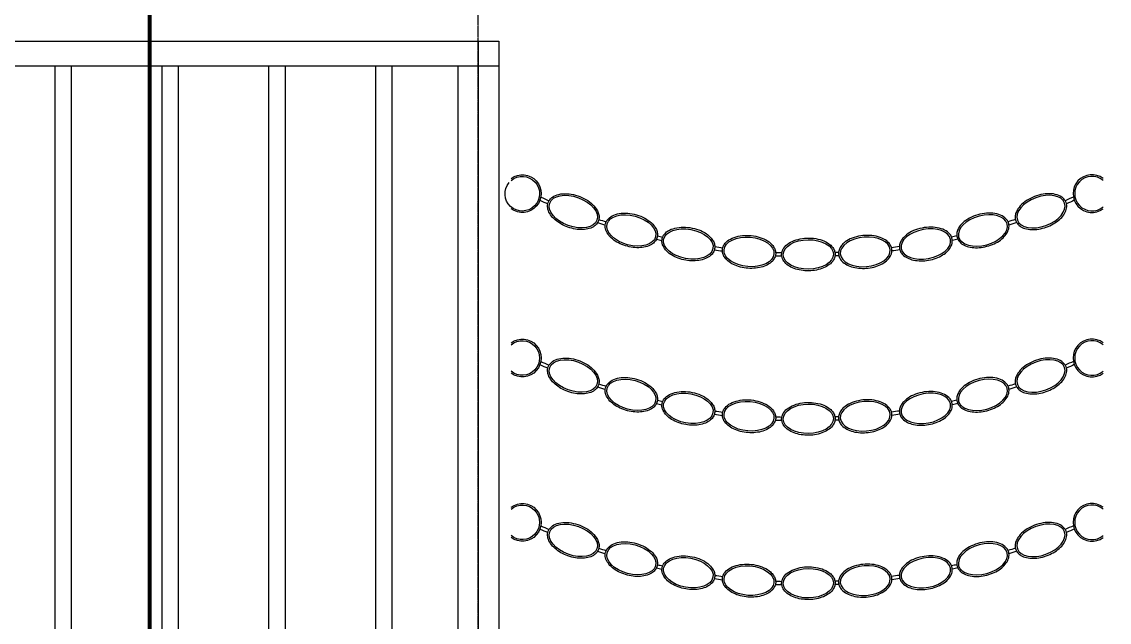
# Model space of a CAD drawing. Extents: x 1332 to 175445, y 256143 to 386027.
# Drawn here: x 67048 to 68371, y 382792 to 383523 of the extents above; entities that cross this region are included whole.
import ezdxf

# ---------------------------------------------------------------- set-up
doc = ezdxf.new("R2010")
doc.units = 0
doc.header["$LTSCALE"] = 10
doc.header["$MEASUREMENT"] = 0
doc.linetypes.add('DASH', pattern=[0.35, 0.25, -0.1])
doc.linetypes.add('DOTE', pattern=[2.42, 2, -0.2, 0.02, -0.2])
for name, color, linetype in [('00-Palm-道路中线', 1, 'DOTE'), ('00-园建', 4, 'Continuous'), ('00-填充', 8, 'Continuous'), ('00-立面细', 2, 'Continuous')]:
    doc.layers.add(name, color=color, linetype=linetype)

# ---------------------------------------------------------------- blocks, each defined once
blk = doc.blocks.new('SL')
at = {"layer": '00-填充', "color": 8}
for points in [[(-10, 1030.4, -22.858201), (-12.6, 1027.8, -2.293278)], [(710, 1030.4, 2.161467), (710, 998.4, 2.293278)], [(-10, 830.4, -2.161467), (-10, 798.4, -2.293278)], [(710, 830.4, 2.161467), (710, 798.4, 2.293278)], [(-10, 630.4, -2.161467), (-10, 598.4, -2.293278)], [(710, 630.4, 2.161467), (710, 598.4, 2.293278)]]:
    blk.add_lwpolyline(points, format="xyb", dxfattribs=at)
at = {"layer": '00-填充'}
for points in [[(-10, 1032.9, -1.972167), (-10, 995.9)], [(710, 1032.9, 1.972167), (710, 995.9)], [(25, 1006.3, 0.003239), (34.6, 1002.1, 0.003239)], [(26.1, 1010.2, 0.0034), (36.1, 1005.8, 0.0034)], [(673.9, 1010.2, -0.0034), (663.9, 1005.8, -0.0034)], [(675, 1006.3, -0.003239), (665.4, 1002.1, -0.003239)], [(95.2, 979.3, 0.003028), (104.5, 976.2, 0.003028)], [(96.6, 983, 0.002918), (105.5, 980.1, 0.002918)], [(603.4, 983, -0.002918), (594.5, 980.1, -0.002918)], [(604.8, 979.3, -0.003028), (595.5, 976.2, -0.003028)], [(166.8, 959.1, 0.002091), (173.4, 957.5, 0.002091)], [(167.9, 962.9, 0.002029), (174.3, 961.4, 0.002029)], [(532.1, 962.9, -0.002029), (525.7, 961.4, -0.002029)], [(533.2, 959.1, -0.002091), (526.6, 957.5, -0.002091)], [(237.2, 945.9, 0.003038), (246.9, 944.6, 0.003038)], [(237.7, 949.9, 0.003038), (247.4, 948.6, 0.003038)], [(311.7, 942.9, 0.002341), (319.2, 942.6, 0.002341)], [(388.3, 942.9, -0.001385), (383.8, 942.7, -0.001385)], [(462.3, 949.9, -0.003038), (452.6, 948.6, -0.003038)], [(462.8, 945.9, -0.003038), (453.1, 944.6, -0.003038)], [(311.4, 938.9, 0.002382), (319.1, 938.6, 0.002382)], [(388.6, 938.9, -0.001456), (383.9, 938.7, -0.001456)], [(-10, 832.9, -1.972167), (-10, 795.9, -1.169268)], [(710, 832.9, 1.972167), (710, 795.9, 1.169268)], [(26.1, 810.2, 0.0034), (36.1, 805.8, 0.0034)], [(673.9, 810.2, -0.0034), (663.9, 805.8, -0.0034)], [(25, 806.3, 0.003239), (34.6, 802.1, 0.003239)], [(675, 806.3, -0.003239), (665.4, 802.1, -0.003239)], [(96.6, 783, 0.002918), (105.5, 780.1, 0.002918)], [(603.4, 783, -0.002918), (594.5, 780.1, -0.002918)], [(95.2, 779.3, 0.003028), (104.5, 776.2, 0.003028)], [(604.8, 779.3, -0.003028), (595.5, 776.2, -0.003028)], [(166.8, 759.1, 0.002091), (173.4, 757.5, 0.002091)], [(167.9, 762.9, 0.002029), (174.3, 761.4, 0.002029)], [(532.1, 762.9, -0.002029), (525.7, 761.4, -0.002029)], [(533.2, 759.1, -0.002091), (526.6, 757.5, -0.002091)], [(237.2, 745.9, 0.003038), (246.9, 744.6, 0.003038)], [(237.7, 749.9, 0.003038), (247.4, 748.6, 0.003038)], [(311.7, 742.9, 0.002341), (319.2, 742.6, 0.002341)], [(388.3, 742.9, -0.001385), (383.8, 742.7, -0.001385)], [(462.3, 749.9, -0.003038), (452.6, 748.6, -0.003038)], [(462.8, 745.9, -0.003038), (453.1, 744.6, -0.003038)], [(311.4, 738.9, 0.002382), (319.1, 738.6, 0.002382)], [(388.6, 738.9, -0.001456), (383.9, 738.7, -0.001456)], [(-10, 632.9, -1.972167), (-10, 595.9)], [(710, 632.9, 1.972167), (710, 595.9)], [(26.1, 610.2, 0.0034), (36.1, 605.8, 0.0034)], [(673.9, 610.2, -0.0034), (663.9, 605.8, -0.0034)], [(25, 606.3, 0.003239), (34.6, 602.1, 0.003239)], [(675, 606.3, -0.003239), (665.4, 602.1, -0.003239)], [(96.6, 583, 0.002918), (105.5, 580.1, 0.002918)], [(603.4, 583, -0.002918), (594.5, 580.1, -0.002918)], [(95.2, 579.3, 0.003028), (104.5, 576.2, 0.003028)], [(604.8, 579.3, -0.003028), (595.5, 576.2, -0.003028)], [(166.8, 559.1, 0.002091), (173.4, 557.5, 0.002091)], [(167.9, 562.9, 0.002029), (174.3, 561.4, 0.002029)], [(532.1, 562.9, -0.002029), (525.7, 561.4, -0.002029)], [(533.2, 559.1, -0.002091), (526.6, 557.5, -0.002091)], [(237.2, 545.9, 0.003038), (246.9, 544.6, 0.003038)], [(237.7, 549.9, 0.003038), (247.4, 548.6, 0.003038)], [(311.7, 542.9, 0.002341), (319.2, 542.6, 0.002341)], [(388.3, 542.9, -0.001385), (383.8, 542.7, -0.001385)], [(462.3, 549.9, -0.003038), (452.6, 548.6, -0.003038)], [(462.8, 545.9, -0.003038), (453.1, 544.6, -0.003038)], [(311.4, 538.9, 0.002382), (319.1, 538.6, 0.002382)], [(388.6, 538.9, -0.001456), (383.9, 538.7, -0.001456)]]:
    blk.add_lwpolyline(points, format="xyb", dxfattribs=at)
at = {"layer": '00-填充', "color": 8}
for centre, major_axis in [((65.6, 992.5), (-28.7, 10.4)), ((136.2, 969.6), (-29.5, 7.9)), ((205.5, 953.1), (-30, 5.5)), ((279.3, 943.5), (-30.4, 2.5)), ((351.5, 940.4), (-30.5, -0.3)), ((65.6, 792.5), (-28.7, 10.4)), ((136.2, 769.6), (-29.5, 7.9)), ((205.5, 753.1), (-30, 5.5)), ((279.3, 743.5), (-30.4, 2.5)), ((351.5, 740.4), (-30.5, -0.3)), ((65.6, 592.5), (-28.7, 10.4)), ((136.2, 569.6), (-29.5, 7.9)), ((205.5, 553.1), (-30, 5.5)), ((279.3, 543.5), (-30.4, 2.5)), ((351.5, 540.4), (-30.5, -0.3))]:
    blk.add_ellipse(centre, major_axis=major_axis, ratio=0.589064, dxfattribs=at)
at = {"layer": '00-填充', "color": 8, "extrusion": (0, 0, -1)}
for centre, major_axis in [((634.4, 992.5), (28.7, 10.4)), ((563.8, 969.6), (29.5, 7.9)), ((494.5, 953.1), (30, 5.5)), ((420.7, 943.5), (30.4, 2.5)), ((634.4, 792.5), (28.7, 10.4)), ((563.8, 769.6), (29.5, 7.9)), ((494.5, 753.1), (30, 5.5)), ((420.7, 743.5), (30.4, 2.5)), ((634.4, 592.5), (28.7, 10.4)), ((563.8, 569.6), (29.5, 7.9)), ((494.5, 553.1), (30, 5.5)), ((420.7, 543.5), (30.4, 2.5))]:
    blk.add_ellipse(centre, major_axis=major_axis, ratio=0.589064, dxfattribs=at)
at = {"layer": '00-填充'}
for points, knots in [([(35, 1003.6), (34.7, 1002.5), (34.4, 1001.4), (34.2, 999.2), (34.3, 998), (34.8, 994.6), (35.6, 992.4), (38.1, 988.1), (39.8, 986), (43.8, 982.1), (46.1, 980.3), (51.2, 977), (54, 975.6), (59.8, 973.2), (62.9, 972.3), (69, 971), (72, 970.7), (77.8, 970.6), (80.6, 970.9), (85.7, 972), (88, 972.9), (91.5, 975), (92.7, 976.1), (94.8, 978.6), (95.6, 980), (96.7, 982.9), (97, 984.5), (96.9, 987.8), (96.6, 989.4), (95.4, 992.7), (94.6, 994.3), (91.9, 998.3), (89.8, 1000.7), (84.6, 1005), (81.7, 1007), (75.2, 1010.2), (71.8, 1011.6), (64.8, 1013.5), (61.2, 1014.1), (54.4, 1014.4), (51.1, 1014.2), (45.2, 1012.8), (42.5, 1011.7), (39, 1009.3), (37.9, 1008.2), (36.1, 1005.9), (35.5, 1004.8), (35, 1003.6)], [0, 0, 0, 0, 0.156805, 0.156805, 0.31361, 0.31361, 0.6122, 0.6122, 0.910791, 0.910791, 1.209382, 1.209382, 1.507973, 1.507973, 1.806563, 1.806563, 2.105154, 2.105154, 2.403745, 2.403745, 2.702336, 2.702336, 2.924037, 2.924037, 3.145738, 3.145738, 3.36744, 3.36744, 3.589141, 3.589141, 3.810843, 3.810843, 4.157343, 4.157343, 4.503842, 4.503842, 4.850342, 4.850342, 5.196842, 5.196842, 5.543342, 5.543342, 5.889842, 5.889842, 6.100997, 6.100997, 6.283185, 6.283185, 6.283185, 6.283185]), ([(665, 1003.6), (665.3, 1002.5), (665.6, 1001.4), (665.8, 999.2), (665.7, 998), (665.2, 994.6), (664.4, 992.4), (661.9, 988.1), (660.2, 986), (656.2, 982.1), (653.9, 980.3), (648.8, 977), (646, 975.6), (640.2, 973.2), (637.1, 972.3), (631, 971), (628, 970.7), (622.2, 970.6), (619.4, 970.9), (614.3, 972), (612, 972.9), (608.5, 975), (607.3, 976.1), (605.2, 978.6), (604.4, 980), (603.3, 982.9), (603, 984.5), (603.1, 987.8), (603.4, 989.4), (604.6, 992.7), (605.4, 994.3), (608.1, 998.3), (610.2, 1000.7), (615.4, 1005), (618.3, 1007), (624.8, 1010.2), (628.2, 1011.6), (635.2, 1013.5), (638.8, 1014.1), (645.6, 1014.4), (648.9, 1014.2), (654.8, 1012.8), (657.5, 1011.7), (661, 1009.3), (662.1, 1008.2), (663.9, 1005.9), (664.5, 1004.8), (665, 1003.6)], [0, 0, 0, 0, 0.156805, 0.156805, 0.31361, 0.31361, 0.6122, 0.6122, 0.910791, 0.910791, 1.209382, 1.209382, 1.507973, 1.507973, 1.806563, 1.806563, 2.105154, 2.105154, 2.403745, 2.403745, 2.702336, 2.702336, 2.924037, 2.924037, 3.145738, 3.145738, 3.36744, 3.36744, 3.589141, 3.589141, 3.810843, 3.810843, 4.157343, 4.157343, 4.503842, 4.503842, 4.850342, 4.850342, 5.196842, 5.196842, 5.543342, 5.543342, 5.889842, 5.889842, 6.100997, 6.100997, 6.283185, 6.283185, 6.283185, 6.283185]), ([(104.8, 978.1), (104.5, 977), (104.4, 975.9), (104.4, 973.6), (104.5, 972.5), (105.3, 969.2), (106.4, 967), (109.2, 963), (111, 961), (115.3, 957.5), (117.8, 955.8), (123.2, 953), (126.1, 951.8), (132.1, 950), (135.2, 949.3), (141.4, 948.6), (144.4, 948.5), (150.2, 948.9), (153, 949.4), (158, 951), (160.2, 952.1), (163.5, 954.5), (164.6, 955.7), (166.5, 958.3), (167.2, 959.8), (168, 962.8), (168.1, 964.4), (167.8, 967.6), (167.3, 969.3), (165.9, 972.4), (164.9, 974), (161.9, 977.8), (159.6, 979.9), (154.1, 983.8), (151, 985.5), (144.3, 988.2), (140.7, 989.2), (133.5, 990.5), (129.9, 990.8), (123.1, 990.6), (119.9, 990), (114.1, 988.2), (111.5, 986.8), (108.3, 984.1), (107.2, 982.9), (105.7, 980.5), (105.1, 979.3), (104.8, 978.1)], [0, 0, 0, 0, 0.156805, 0.156805, 0.31361, 0.31361, 0.6122, 0.6122, 0.910791, 0.910791, 1.209382, 1.209382, 1.507973, 1.507973, 1.806563, 1.806563, 2.105154, 2.105154, 2.403745, 2.403745, 2.702335, 2.702335, 2.924037, 2.924037, 3.145738, 3.145738, 3.36744, 3.36744, 3.589141, 3.589141, 3.810843, 3.810843, 4.157343, 4.157343, 4.503842, 4.503842, 4.850342, 4.850342, 5.196842, 5.196842, 5.543342, 5.543342, 5.889842, 5.889842, 6.100997, 6.100997, 6.283185, 6.283185, 6.283185, 6.283185]), ([(595.2, 978.1), (595.5, 977), (595.6, 975.9), (595.6, 973.6), (595.5, 972.5), (594.7, 969.2), (593.6, 967), (590.8, 963), (589, 961), (584.7, 957.5), (582.2, 955.8), (576.8, 953), (573.9, 951.8), (567.9, 950), (564.8, 949.3), (558.6, 948.6), (555.6, 948.5), (549.8, 948.9), (547, 949.4), (542, 951), (539.8, 952.1), (536.5, 954.5), (535.4, 955.7), (533.5, 958.3), (532.8, 959.8), (532, 962.8), (531.9, 964.4), (532.2, 967.6), (532.7, 969.3), (534.1, 972.4), (535.1, 974), (538.1, 977.8), (540.4, 979.9), (545.9, 983.8), (549, 985.5), (555.7, 988.2), (559.3, 989.2), (566.5, 990.5), (570.1, 990.8), (576.9, 990.6), (580.1, 990), (585.9, 988.2), (588.5, 986.8), (591.7, 984.1), (592.8, 982.9), (594.3, 980.5), (594.9, 979.3), (595.2, 978.1)], [0, 0, 0, 0, 0.156805, 0.156805, 0.31361, 0.31361, 0.6122, 0.6122, 0.910791, 0.910791, 1.209382, 1.209382, 1.507973, 1.507973, 1.806563, 1.806563, 2.105154, 2.105154, 2.403745, 2.403745, 2.702335, 2.702335, 2.924037, 2.924037, 3.145738, 3.145738, 3.36744, 3.36744, 3.589141, 3.589141, 3.810843, 3.810843, 4.157343, 4.157343, 4.503842, 4.503842, 4.850342, 4.850342, 5.196842, 5.196842, 5.543342, 5.543342, 5.889842, 5.889842, 6.100997, 6.100997, 6.283185, 6.283185, 6.283185, 6.283185]), ([(173.6, 959), (173.4, 957.9), (173.3, 956.7), (173.5, 954.5), (173.7, 953.4), (174.8, 950.1), (176, 948.1), (179.2, 944.3), (181.1, 942.5), (185.7, 939.3), (188.3, 937.9), (193.9, 935.5), (196.9, 934.5), (203.1, 933.2), (206.2, 932.8), (212.4, 932.5), (215.5, 932.7), (221.2, 933.6), (223.9, 934.3), (228.7, 936.3), (230.9, 937.6), (233.9, 940.2), (235, 941.5), (236.7, 944.3), (237.2, 945.8), (237.8, 948.9), (237.8, 950.5), (237.2, 953.7), (236.6, 955.3), (234.9, 958.3), (233.8, 959.7), (230.5, 963.3), (228, 965.3), (222.2, 968.7), (219, 970.1), (212.1, 972.3), (208.4, 973), (201.2, 973.7), (197.6, 973.7), (190.8, 972.9), (187.6, 972.1), (182, 969.8), (179.5, 968.2), (176.5, 965.3), (175.5, 964), (174.2, 961.5), (173.8, 960.2), (173.6, 959)], [0, 0, 0, 0, 0.156805, 0.156805, 0.31361, 0.31361, 0.6122, 0.6122, 0.910791, 0.910791, 1.209382, 1.209382, 1.507973, 1.507973, 1.806563, 1.806563, 2.105154, 2.105154, 2.403745, 2.403745, 2.702336, 2.702336, 2.924037, 2.924037, 3.145738, 3.145738, 3.36744, 3.36744, 3.589141, 3.589141, 3.810843, 3.810843, 4.157343, 4.157343, 4.503842, 4.503842, 4.850342, 4.850342, 5.196842, 5.196842, 5.543342, 5.543342, 5.889842, 5.889842, 6.100997, 6.100997, 6.283185, 6.283185, 6.283185, 6.283185]), ([(526.4, 959), (526.6, 957.9), (526.7, 956.7), (526.5, 954.5), (526.3, 953.4), (525.2, 950.1), (524, 948.1), (520.8, 944.3), (518.9, 942.5), (514.3, 939.3), (511.7, 937.9), (506.1, 935.5), (503.1, 934.5), (496.9, 933.2), (493.8, 932.8), (487.6, 932.5), (484.5, 932.7), (478.8, 933.6), (476.1, 934.3), (471.3, 936.3), (469.1, 937.6), (466.1, 940.2), (465, 941.5), (463.3, 944.3), (462.8, 945.8), (462.2, 948.9), (462.2, 950.5), (462.8, 953.7), (463.4, 955.3), (465.1, 958.3), (466.2, 959.7), (469.5, 963.3), (472, 965.3), (477.8, 968.7), (481, 970.1), (487.9, 972.3), (491.6, 973), (498.8, 973.7), (502.4, 973.7), (509.2, 972.9), (512.4, 972.1), (518, 969.8), (520.5, 968.2), (523.5, 965.3), (524.5, 964), (525.8, 961.5), (526.2, 960.2), (526.4, 959)], [0, 0, 0, 0, 0.156805, 0.156805, 0.31361, 0.31361, 0.6122, 0.6122, 0.910791, 0.910791, 1.209382, 1.209382, 1.507973, 1.507973, 1.806563, 1.806563, 2.105154, 2.105154, 2.403745, 2.403745, 2.702336, 2.702336, 2.924037, 2.924037, 3.145738, 3.145738, 3.36744, 3.36744, 3.589141, 3.589141, 3.810843, 3.810843, 4.157343, 4.157343, 4.503842, 4.503842, 4.850342, 4.850342, 5.196842, 5.196842, 5.543342, 5.543342, 5.889842, 5.889842, 6.100997, 6.100997, 6.283185, 6.283185, 6.283185, 6.283185]), ([(246.9, 946.1), (246.8, 945), (246.9, 943.9), (247.3, 941.7), (247.7, 940.6), (249, 937.5), (250.4, 935.6), (254, 932.1), (256.1, 930.5), (261, 927.8), (263.7, 926.6), (269.5, 924.8), (272.6, 924.2), (278.8, 923.4), (282, 923.3), (288.2, 923.7), (291.2, 924.1), (296.9, 925.6), (299.5, 926.6), (304.1, 929.1), (306.1, 930.5), (308.9, 933.5), (309.8, 934.9), (311.2, 937.8), (311.6, 939.3), (311.9, 942.5), (311.7, 944.1), (310.7, 947.2), (310, 948.7), (308, 951.5), (306.8, 952.9), (303.2, 956.1), (300.5, 957.8), (294.4, 960.6), (291, 961.7), (283.9, 963.2), (280.3, 963.6), (273, 963.6), (269.4, 963.2), (262.7, 961.7), (259.6, 960.6), (254.2, 957.7), (252, 956), (249.2, 952.7), (248.4, 951.3), (247.4, 948.7), (247, 947.4), (246.9, 946.1)], [0, 0, 0, 0, 0.156805, 0.156805, 0.31361, 0.31361, 0.6122, 0.6122, 0.910791, 0.910791, 1.209382, 1.209382, 1.507973, 1.507973, 1.806563, 1.806563, 2.105154, 2.105154, 2.403745, 2.403745, 2.702335, 2.702335, 2.924037, 2.924037, 3.145738, 3.145738, 3.36744, 3.36744, 3.589141, 3.589141, 3.810843, 3.810843, 4.157343, 4.157343, 4.503843, 4.503843, 4.850342, 4.850342, 5.196842, 5.196842, 5.543342, 5.543342, 5.889842, 5.889842, 6.100997, 6.100997, 6.283185, 6.283185, 6.283185, 6.283185]), ([(319, 940.1), (319, 939), (319.2, 937.8), (319.8, 935.7), (320.2, 934.6), (321.9, 931.6), (323.5, 929.9), (327.3, 926.7), (329.6, 925.3), (334.7, 923), (337.5, 922.1), (343.4, 920.9), (346.6, 920.5), (352.9, 920.3), (356, 920.5), (362.2, 921.5), (365.1, 922.2), (370.6, 924.2), (373.1, 925.4), (377.5, 928.3), (379.3, 929.9), (381.8, 933.1), (382.7, 934.6), (383.8, 937.6), (384, 939.2), (384, 942.3), (383.7, 943.9), (382.5, 946.9), (381.6, 948.4), (379.4, 951), (378, 952.2), (374.1, 955.1), (371.3, 956.6), (365, 958.8), (361.5, 959.6), (354.3, 960.4), (350.6, 960.5), (343.3, 959.8), (339.8, 959.1), (333.3, 957), (330.3, 955.6), (325.2, 952.3), (323.1, 950.3), (320.7, 946.8), (320, 945.4), (319.2, 942.7), (319, 941.4), (319, 940.1)], [0, 0, 0, 0, 0.156805, 0.156805, 0.31361, 0.31361, 0.6122, 0.6122, 0.910791, 0.910791, 1.209382, 1.209382, 1.507973, 1.507973, 1.806563, 1.806563, 2.105154, 2.105154, 2.403745, 2.403745, 2.702336, 2.702336, 2.924037, 2.924037, 3.145739, 3.145739, 3.36744, 3.36744, 3.589141, 3.589141, 3.810843, 3.810843, 4.157343, 4.157343, 4.503842, 4.503842, 4.850342, 4.850342, 5.196842, 5.196842, 5.543342, 5.543342, 5.889842, 5.889842, 6.100997, 6.100997, 6.283185, 6.283185, 6.283185, 6.283185]), ([(453.1, 946.1), (453.2, 945), (453.1, 943.9), (452.7, 941.7), (452.3, 940.6), (451, 937.5), (449.6, 935.6), (446, 932.1), (443.9, 930.5), (439, 927.8), (436.3, 926.6), (430.5, 924.8), (427.4, 924.2), (421.2, 923.4), (418, 923.3), (411.8, 923.7), (408.8, 924.1), (403.1, 925.6), (400.5, 926.6), (395.9, 929.1), (393.9, 930.5), (391.1, 933.5), (390.2, 934.9), (388.8, 937.8), (388.4, 939.3), (388.1, 942.5), (388.3, 944.1), (389.3, 947.2), (390, 948.7), (392, 951.5), (393.2, 952.9), (396.8, 956.1), (399.5, 957.8), (405.6, 960.6), (409, 961.7), (416.1, 963.2), (419.7, 963.6), (427, 963.6), (430.6, 963.2), (437.3, 961.7), (440.4, 960.6), (445.8, 957.7), (448, 956), (450.8, 952.7), (451.6, 951.3), (452.6, 948.7), (453, 947.4), (453.1, 946.1)], [0, 0, 0, 0, 0.156805, 0.156805, 0.31361, 0.31361, 0.6122, 0.6122, 0.910791, 0.910791, 1.209382, 1.209382, 1.507973, 1.507973, 1.806563, 1.806563, 2.105154, 2.105154, 2.403745, 2.403745, 2.702335, 2.702335, 2.924037, 2.924037, 3.145738, 3.145738, 3.36744, 3.36744, 3.589141, 3.589141, 3.810843, 3.810843, 4.157343, 4.157343, 4.503843, 4.503843, 4.850342, 4.850342, 5.196842, 5.196842, 5.543342, 5.543342, 5.889842, 5.889842, 6.100997, 6.100997, 6.283185, 6.283185, 6.283185, 6.283185]), ([(35, 803.6), (34.7, 802.5), (34.4, 801.4), (34.2, 799.2), (34.3, 798), (34.8, 794.6), (35.6, 792.4), (38.1, 788.1), (39.8, 786), (43.8, 782.1), (46.1, 780.3), (51.2, 777), (54, 775.6), (59.8, 773.2), (62.9, 772.3), (69, 771), (72, 770.7), (77.8, 770.6), (80.6, 770.9), (85.7, 772), (88, 772.9), (91.5, 775), (92.7, 776.1), (94.8, 778.6), (95.6, 780), (96.7, 782.9), (97, 784.5), (96.9, 787.8), (96.6, 789.4), (95.4, 792.7), (94.6, 794.3), (91.9, 798.3), (89.8, 800.7), (84.6, 805), (81.7, 807), (75.2, 810.2), (71.8, 811.6), (64.8, 813.5), (61.2, 814.1), (54.4, 814.4), (51.1, 814.2), (45.2, 812.8), (42.5, 811.7), (39, 809.3), (37.9, 808.2), (36.1, 805.9), (35.5, 804.8), (35, 803.6)], [0, 0, 0, 0, 0.156805, 0.156805, 0.31361, 0.31361, 0.6122, 0.6122, 0.910791, 0.910791, 1.209382, 1.209382, 1.507973, 1.507973, 1.806563, 1.806563, 2.105154, 2.105154, 2.403745, 2.403745, 2.702336, 2.702336, 2.924037, 2.924037, 3.145738, 3.145738, 3.36744, 3.36744, 3.589141, 3.589141, 3.810843, 3.810843, 4.157343, 4.157343, 4.503842, 4.503842, 4.850342, 4.850342, 5.196842, 5.196842, 5.543342, 5.543342, 5.889842, 5.889842, 6.100997, 6.100997, 6.283185, 6.283185, 6.283185, 6.283185]), ([(665, 803.6), (665.3, 802.5), (665.6, 801.4), (665.8, 799.2), (665.7, 798), (665.2, 794.6), (664.4, 792.4), (661.9, 788.1), (660.2, 786), (656.2, 782.1), (653.9, 780.3), (648.8, 777), (646, 775.6), (640.2, 773.2), (637.1, 772.3), (631, 771), (628, 770.7), (622.2, 770.6), (619.4, 770.9), (614.3, 772), (612, 772.9), (608.5, 775), (607.3, 776.1), (605.2, 778.6), (604.4, 780), (603.3, 782.9), (603, 784.5), (603.1, 787.8), (603.4, 789.4), (604.6, 792.7), (605.4, 794.3), (608.1, 798.3), (610.2, 800.7), (615.4, 805), (618.3, 807), (624.8, 810.2), (628.2, 811.6), (635.2, 813.5), (638.8, 814.1), (645.6, 814.4), (648.9, 814.2), (654.8, 812.8), (657.5, 811.7), (661, 809.3), (662.1, 808.2), (663.9, 805.9), (664.5, 804.8), (665, 803.6)], [0, 0, 0, 0, 0.156805, 0.156805, 0.31361, 0.31361, 0.6122, 0.6122, 0.910791, 0.910791, 1.209382, 1.209382, 1.507973, 1.507973, 1.806563, 1.806563, 2.105154, 2.105154, 2.403745, 2.403745, 2.702336, 2.702336, 2.924037, 2.924037, 3.145738, 3.145738, 3.36744, 3.36744, 3.589141, 3.589141, 3.810843, 3.810843, 4.157343, 4.157343, 4.503842, 4.503842, 4.850342, 4.850342, 5.196842, 5.196842, 5.543342, 5.543342, 5.889842, 5.889842, 6.100997, 6.100997, 6.283185, 6.283185, 6.283185, 6.283185]), ([(104.8, 778.1), (104.5, 777), (104.4, 775.9), (104.4, 773.6), (104.5, 772.5), (105.3, 769.2), (106.4, 767), (109.2, 763), (111, 761), (115.3, 757.5), (117.8, 755.8), (123.2, 753), (126.1, 751.8), (132.1, 750), (135.2, 749.3), (141.4, 748.6), (144.4, 748.5), (150.2, 748.9), (153, 749.4), (158, 751), (160.2, 752.1), (163.5, 754.5), (164.6, 755.7), (166.5, 758.3), (167.2, 759.8), (168, 762.8), (168.1, 764.4), (167.8, 767.6), (167.3, 769.3), (165.9, 772.4), (164.9, 774), (161.9, 777.8), (159.6, 779.9), (154.1, 783.8), (151, 785.5), (144.3, 788.2), (140.7, 789.2), (133.5, 790.5), (129.9, 790.8), (123.1, 790.6), (119.9, 790), (114.1, 788.2), (111.5, 786.8), (108.3, 784.1), (107.2, 782.9), (105.7, 780.5), (105.1, 779.3), (104.8, 778.1)], [0, 0, 0, 0, 0.156805, 0.156805, 0.31361, 0.31361, 0.6122, 0.6122, 0.910791, 0.910791, 1.209382, 1.209382, 1.507973, 1.507973, 1.806563, 1.806563, 2.105154, 2.105154, 2.403745, 2.403745, 2.702335, 2.702335, 2.924037, 2.924037, 3.145738, 3.145738, 3.36744, 3.36744, 3.589141, 3.589141, 3.810843, 3.810843, 4.157343, 4.157343, 4.503842, 4.503842, 4.850342, 4.850342, 5.196842, 5.196842, 5.543342, 5.543342, 5.889842, 5.889842, 6.100997, 6.100997, 6.283185, 6.283185, 6.283185, 6.283185]), ([(595.2, 778.1), (595.5, 777), (595.6, 775.9), (595.6, 773.6), (595.5, 772.5), (594.7, 769.2), (593.6, 767), (590.8, 763), (589, 761), (584.7, 757.5), (582.2, 755.8), (576.8, 753), (573.9, 751.8), (567.9, 750), (564.8, 749.3), (558.6, 748.6), (555.6, 748.5), (549.8, 748.9), (547, 749.4), (542, 751), (539.8, 752.1), (536.5, 754.5), (535.4, 755.7), (533.5, 758.3), (532.8, 759.8), (532, 762.8), (531.9, 764.4), (532.2, 767.6), (532.7, 769.3), (534.1, 772.4), (535.1, 774), (538.1, 777.8), (540.4, 779.9), (545.9, 783.8), (549, 785.5), (555.7, 788.2), (559.3, 789.2), (566.5, 790.5), (570.1, 790.8), (576.9, 790.6), (580.1, 790), (585.9, 788.2), (588.5, 786.8), (591.7, 784.1), (592.8, 782.9), (594.3, 780.5), (594.9, 779.3), (595.2, 778.1)], [0, 0, 0, 0, 0.156805, 0.156805, 0.31361, 0.31361, 0.6122, 0.6122, 0.910791, 0.910791, 1.209382, 1.209382, 1.507973, 1.507973, 1.806563, 1.806563, 2.105154, 2.105154, 2.403745, 2.403745, 2.702335, 2.702335, 2.924037, 2.924037, 3.145738, 3.145738, 3.36744, 3.36744, 3.589141, 3.589141, 3.810843, 3.810843, 4.157343, 4.157343, 4.503842, 4.503842, 4.850342, 4.850342, 5.196842, 5.196842, 5.543342, 5.543342, 5.889842, 5.889842, 6.100997, 6.100997, 6.283185, 6.283185, 6.283185, 6.283185]), ([(173.6, 759), (173.4, 757.9), (173.3, 756.7), (173.5, 754.5), (173.7, 753.4), (174.8, 750.1), (176, 748.1), (179.2, 744.3), (181.1, 742.5), (185.7, 739.3), (188.3, 737.9), (193.9, 735.5), (196.9, 734.5), (203.1, 733.2), (206.2, 732.8), (212.4, 732.5), (215.5, 732.7), (221.2, 733.6), (223.9, 734.3), (228.7, 736.3), (230.9, 737.6), (233.9, 740.2), (235, 741.5), (236.7, 744.3), (237.2, 745.8), (237.8, 748.9), (237.8, 750.5), (237.2, 753.7), (236.6, 755.3), (234.9, 758.3), (233.8, 759.7), (230.5, 763.3), (228, 765.3), (222.2, 768.7), (219, 770.1), (212.1, 772.3), (208.4, 773), (201.2, 773.7), (197.6, 773.7), (190.8, 772.9), (187.6, 772.1), (182, 769.8), (179.5, 768.2), (176.5, 765.3), (175.5, 764), (174.2, 761.5), (173.8, 760.2), (173.6, 759)], [0, 0, 0, 0, 0.156805, 0.156805, 0.31361, 0.31361, 0.6122, 0.6122, 0.910791, 0.910791, 1.209382, 1.209382, 1.507973, 1.507973, 1.806563, 1.806563, 2.105154, 2.105154, 2.403745, 2.403745, 2.702336, 2.702336, 2.924037, 2.924037, 3.145738, 3.145738, 3.36744, 3.36744, 3.589141, 3.589141, 3.810843, 3.810843, 4.157343, 4.157343, 4.503842, 4.503842, 4.850342, 4.850342, 5.196842, 5.196842, 5.543342, 5.543342, 5.889842, 5.889842, 6.100997, 6.100997, 6.283185, 6.283185, 6.283185, 6.283185]), ([(526.4, 759), (526.6, 757.9), (526.7, 756.7), (526.5, 754.5), (526.3, 753.4), (525.2, 750.1), (524, 748.1), (520.8, 744.3), (518.9, 742.5), (514.3, 739.3), (511.7, 737.9), (506.1, 735.5), (503.1, 734.5), (496.9, 733.2), (493.8, 732.8), (487.6, 732.5), (484.5, 732.7), (478.8, 733.6), (476.1, 734.3), (471.3, 736.3), (469.1, 737.6), (466.1, 740.2), (465, 741.5), (463.3, 744.3), (462.8, 745.8), (462.2, 748.9), (462.2, 750.5), (462.8, 753.7), (463.4, 755.3), (465.1, 758.3), (466.2, 759.7), (469.5, 763.3), (472, 765.3), (477.8, 768.7), (481, 770.1), (487.9, 772.3), (491.6, 773), (498.8, 773.7), (502.4, 773.7), (509.2, 772.9), (512.4, 772.1), (518, 769.8), (520.5, 768.2), (523.5, 765.3), (524.5, 764), (525.8, 761.5), (526.2, 760.2), (526.4, 759)], [0, 0, 0, 0, 0.156805, 0.156805, 0.31361, 0.31361, 0.6122, 0.6122, 0.910791, 0.910791, 1.209382, 1.209382, 1.507973, 1.507973, 1.806563, 1.806563, 2.105154, 2.105154, 2.403745, 2.403745, 2.702336, 2.702336, 2.924037, 2.924037, 3.145738, 3.145738, 3.36744, 3.36744, 3.589141, 3.589141, 3.810843, 3.810843, 4.157343, 4.157343, 4.503842, 4.503842, 4.850342, 4.850342, 5.196842, 5.196842, 5.543342, 5.543342, 5.889842, 5.889842, 6.100997, 6.100997, 6.283185, 6.283185, 6.283185, 6.283185]), ([(246.9, 746.1), (246.8, 745), (246.9, 743.9), (247.3, 741.7), (247.7, 740.6), (249, 737.5), (250.4, 735.6), (254, 732.1), (256.1, 730.5), (261, 727.8), (263.7, 726.6), (269.5, 724.8), (272.6, 724.2), (278.8, 723.4), (282, 723.3), (288.2, 723.7), (291.2, 724.1), (296.9, 725.6), (299.5, 726.6), (304.1, 729.1), (306.1, 730.5), (308.9, 733.5), (309.8, 734.9), (311.2, 737.8), (311.6, 739.3), (311.9, 742.5), (311.7, 744.1), (310.7, 747.2), (310, 748.7), (308, 751.5), (306.8, 752.9), (303.2, 756.1), (300.5, 757.8), (294.4, 760.6), (291, 761.7), (283.9, 763.2), (280.3, 763.6), (273, 763.6), (269.4, 763.2), (262.7, 761.7), (259.6, 760.6), (254.2, 757.7), (252, 756), (249.2, 752.7), (248.4, 751.3), (247.4, 748.7), (247, 747.4), (246.9, 746.1)], [0, 0, 0, 0, 0.156805, 0.156805, 0.31361, 0.31361, 0.6122, 0.6122, 0.910791, 0.910791, 1.209382, 1.209382, 1.507973, 1.507973, 1.806563, 1.806563, 2.105154, 2.105154, 2.403745, 2.403745, 2.702335, 2.702335, 2.924037, 2.924037, 3.145738, 3.145738, 3.36744, 3.36744, 3.589141, 3.589141, 3.810843, 3.810843, 4.157343, 4.157343, 4.503843, 4.503843, 4.850342, 4.850342, 5.196842, 5.196842, 5.543342, 5.543342, 5.889842, 5.889842, 6.100997, 6.100997, 6.283185, 6.283185, 6.283185, 6.283185]), ([(319, 740.1), (319, 739), (319.2, 737.8), (319.8, 735.7), (320.2, 734.6), (321.9, 731.6), (323.5, 729.9), (327.3, 726.7), (329.6, 725.3), (334.7, 723), (337.5, 722.1), (343.4, 720.9), (346.6, 720.5), (352.9, 720.3), (356, 720.5), (362.2, 721.5), (365.1, 722.2), (370.6, 724.2), (373.1, 725.4), (377.5, 728.3), (379.3, 729.9), (381.8, 733.1), (382.7, 734.6), (383.8, 737.6), (384, 739.2), (384, 742.3), (383.7, 743.9), (382.5, 746.9), (381.6, 748.4), (379.4, 751), (378, 752.2), (374.1, 755.1), (371.3, 756.6), (365, 758.8), (361.5, 759.6), (354.3, 760.4), (350.6, 760.5), (343.3, 759.8), (339.8, 759.1), (333.3, 757), (330.3, 755.6), (325.2, 752.3), (323.1, 750.3), (320.7, 746.8), (320, 745.4), (319.2, 742.7), (319, 741.4), (319, 740.1)], [0, 0, 0, 0, 0.156805, 0.156805, 0.31361, 0.31361, 0.6122, 0.6122, 0.910791, 0.910791, 1.209382, 1.209382, 1.507973, 1.507973, 1.806563, 1.806563, 2.105154, 2.105154, 2.403745, 2.403745, 2.702336, 2.702336, 2.924037, 2.924037, 3.145739, 3.145739, 3.36744, 3.36744, 3.589141, 3.589141, 3.810843, 3.810843, 4.157343, 4.157343, 4.503842, 4.503842, 4.850342, 4.850342, 5.196842, 5.196842, 5.543342, 5.543342, 5.889842, 5.889842, 6.100997, 6.100997, 6.283185, 6.283185, 6.283185, 6.283185]), ([(453.1, 746.1), (453.2, 745), (453.1, 743.9), (452.7, 741.7), (452.3, 740.6), (451, 737.5), (449.6, 735.6), (446, 732.1), (443.9, 730.5), (439, 727.8), (436.3, 726.6), (430.5, 724.8), (427.4, 724.2), (421.2, 723.4), (418, 723.3), (411.8, 723.7), (408.8, 724.1), (403.1, 725.6), (400.5, 726.6), (395.9, 729.1), (393.9, 730.5), (391.1, 733.5), (390.2, 734.9), (388.8, 737.8), (388.4, 739.3), (388.1, 742.5), (388.3, 744.1), (389.3, 747.2), (390, 748.7), (392, 751.5), (393.2, 752.9), (396.8, 756.1), (399.5, 757.8), (405.6, 760.6), (409, 761.7), (416.1, 763.2), (419.7, 763.6), (427, 763.6), (430.6, 763.2), (437.3, 761.7), (440.4, 760.6), (445.8, 757.7), (448, 756), (450.8, 752.7), (451.6, 751.3), (452.6, 748.7), (453, 747.4), (453.1, 746.1)], [0, 0, 0, 0, 0.156805, 0.156805, 0.31361, 0.31361, 0.6122, 0.6122, 0.910791, 0.910791, 1.209382, 1.209382, 1.507973, 1.507973, 1.806563, 1.806563, 2.105154, 2.105154, 2.403745, 2.403745, 2.702335, 2.702335, 2.924037, 2.924037, 3.145738, 3.145738, 3.36744, 3.36744, 3.589141, 3.589141, 3.810843, 3.810843, 4.157343, 4.157343, 4.503843, 4.503843, 4.850342, 4.850342, 5.196842, 5.196842, 5.543342, 5.543342, 5.889842, 5.889842, 6.100997, 6.100997, 6.283185, 6.283185, 6.283185, 6.283185]), ([(35, 603.6), (34.7, 602.5), (34.4, 601.4), (34.2, 599.2), (34.3, 598), (34.8, 594.6), (35.6, 592.4), (38.1, 588.1), (39.8, 586), (43.8, 582.1), (46.1, 580.3), (51.2, 577), (54, 575.6), (59.8, 573.2), (62.9, 572.3), (69, 571), (72, 570.7), (77.8, 570.6), (80.6, 570.9), (85.7, 572), (88, 572.9), (91.5, 575), (92.7, 576.1), (94.8, 578.6), (95.6, 580), (96.7, 582.9), (97, 584.5), (96.9, 587.8), (96.6, 589.4), (95.4, 592.7), (94.6, 594.3), (91.9, 598.3), (89.8, 600.7), (84.6, 605), (81.7, 607), (75.2, 610.2), (71.8, 611.6), (64.8, 613.5), (61.2, 614.1), (54.4, 614.4), (51.1, 614.2), (45.2, 612.8), (42.5, 611.7), (39, 609.3), (37.9, 608.2), (36.1, 605.9), (35.5, 604.8), (35, 603.6)], [0, 0, 0, 0, 0.156805, 0.156805, 0.31361, 0.31361, 0.6122, 0.6122, 0.910791, 0.910791, 1.209382, 1.209382, 1.507973, 1.507973, 1.806563, 1.806563, 2.105154, 2.105154, 2.403745, 2.403745, 2.702336, 2.702336, 2.924037, 2.924037, 3.145738, 3.145738, 3.36744, 3.36744, 3.589141, 3.589141, 3.810843, 3.810843, 4.157343, 4.157343, 4.503842, 4.503842, 4.850342, 4.850342, 5.196842, 5.196842, 5.543342, 5.543342, 5.889842, 5.889842, 6.100997, 6.100997, 6.283185, 6.283185, 6.283185, 6.283185]), ([(665, 603.6), (665.3, 602.5), (665.6, 601.4), (665.8, 599.2), (665.7, 598), (665.2, 594.6), (664.4, 592.4), (661.9, 588.1), (660.2, 586), (656.2, 582.1), (653.9, 580.3), (648.8, 577), (646, 575.6), (640.2, 573.2), (637.1, 572.3), (631, 571), (628, 570.7), (622.2, 570.6), (619.4, 570.9), (614.3, 572), (612, 572.9), (608.5, 575), (607.3, 576.1), (605.2, 578.6), (604.4, 580), (603.3, 582.9), (603, 584.5), (603.1, 587.8), (603.4, 589.4), (604.6, 592.7), (605.4, 594.3), (608.1, 598.3), (610.2, 600.7), (615.4, 605), (618.3, 607), (624.8, 610.2), (628.2, 611.6), (635.2, 613.5), (638.8, 614.1), (645.6, 614.4), (648.9, 614.2), (654.8, 612.8), (657.5, 611.7), (661, 609.3), (662.1, 608.2), (663.9, 605.9), (664.5, 604.8), (665, 603.6)], [0, 0, 0, 0, 0.156805, 0.156805, 0.31361, 0.31361, 0.6122, 0.6122, 0.910791, 0.910791, 1.209382, 1.209382, 1.507973, 1.507973, 1.806563, 1.806563, 2.105154, 2.105154, 2.403745, 2.403745, 2.702336, 2.702336, 2.924037, 2.924037, 3.145738, 3.145738, 3.36744, 3.36744, 3.589141, 3.589141, 3.810843, 3.810843, 4.157343, 4.157343, 4.503842, 4.503842, 4.850342, 4.850342, 5.196842, 5.196842, 5.543342, 5.543342, 5.889842, 5.889842, 6.100997, 6.100997, 6.283185, 6.283185, 6.283185, 6.283185]), ([(104.8, 578.1), (104.5, 577), (104.4, 575.9), (104.4, 573.6), (104.5, 572.5), (105.3, 569.2), (106.4, 567), (109.2, 563), (111, 561), (115.3, 557.5), (117.8, 555.8), (123.2, 553), (126.1, 551.8), (132.1, 550), (135.2, 549.3), (141.4, 548.6), (144.4, 548.5), (150.2, 548.9), (153, 549.4), (158, 551), (160.2, 552.1), (163.5, 554.5), (164.6, 555.7), (166.5, 558.3), (167.2, 559.8), (168, 562.8), (168.1, 564.4), (167.8, 567.6), (167.3, 569.3), (165.9, 572.4), (164.9, 574), (161.9, 577.8), (159.6, 579.9), (154.1, 583.8), (151, 585.5), (144.3, 588.2), (140.7, 589.2), (133.5, 590.5), (129.9, 590.8), (123.1, 590.6), (119.9, 590), (114.1, 588.2), (111.5, 586.8), (108.3, 584.1), (107.2, 582.9), (105.7, 580.5), (105.1, 579.3), (104.8, 578.1)], [0, 0, 0, 0, 0.156805, 0.156805, 0.31361, 0.31361, 0.6122, 0.6122, 0.910791, 0.910791, 1.209382, 1.209382, 1.507973, 1.507973, 1.806563, 1.806563, 2.105154, 2.105154, 2.403745, 2.403745, 2.702335, 2.702335, 2.924037, 2.924037, 3.145738, 3.145738, 3.36744, 3.36744, 3.589141, 3.589141, 3.810843, 3.810843, 4.157343, 4.157343, 4.503842, 4.503842, 4.850342, 4.850342, 5.196842, 5.196842, 5.543342, 5.543342, 5.889842, 5.889842, 6.100997, 6.100997, 6.283185, 6.283185, 6.283185, 6.283185]), ([(595.2, 578.1), (595.5, 577), (595.6, 575.9), (595.6, 573.6), (595.5, 572.5), (594.7, 569.2), (593.6, 567), (590.8, 563), (589, 561), (584.7, 557.5), (582.2, 555.8), (576.8, 553), (573.9, 551.8), (567.9, 550), (564.8, 549.3), (558.6, 548.6), (555.6, 548.5), (549.8, 548.9), (547, 549.4), (542, 551), (539.8, 552.1), (536.5, 554.5), (535.4, 555.7), (533.5, 558.3), (532.8, 559.8), (532, 562.8), (531.9, 564.4), (532.2, 567.6), (532.7, 569.3), (534.1, 572.4), (535.1, 574), (538.1, 577.8), (540.4, 579.9), (545.9, 583.8), (549, 585.5), (555.7, 588.2), (559.3, 589.2), (566.5, 590.5), (570.1, 590.8), (576.9, 590.6), (580.1, 590), (585.9, 588.2), (588.5, 586.8), (591.7, 584.1), (592.8, 582.9), (594.3, 580.5), (594.9, 579.3), (595.2, 578.1)], [0, 0, 0, 0, 0.156805, 0.156805, 0.31361, 0.31361, 0.6122, 0.6122, 0.910791, 0.910791, 1.209382, 1.209382, 1.507973, 1.507973, 1.806563, 1.806563, 2.105154, 2.105154, 2.403745, 2.403745, 2.702335, 2.702335, 2.924037, 2.924037, 3.145738, 3.145738, 3.36744, 3.36744, 3.589141, 3.589141, 3.810843, 3.810843, 4.157343, 4.157343, 4.503842, 4.503842, 4.850342, 4.850342, 5.196842, 5.196842, 5.543342, 5.543342, 5.889842, 5.889842, 6.100997, 6.100997, 6.283185, 6.283185, 6.283185, 6.283185]), ([(173.6, 559), (173.4, 557.9), (173.3, 556.7), (173.5, 554.5), (173.7, 553.4), (174.8, 550.1), (176, 548.1), (179.2, 544.3), (181.1, 542.5), (185.7, 539.3), (188.3, 537.9), (193.9, 535.5), (196.9, 534.5), (203.1, 533.2), (206.2, 532.8), (212.4, 532.5), (215.5, 532.7), (221.2, 533.6), (223.9, 534.3), (228.7, 536.3), (230.9, 537.6), (233.9, 540.2), (235, 541.5), (236.7, 544.3), (237.2, 545.8), (237.8, 548.9), (237.8, 550.5), (237.2, 553.7), (236.6, 555.3), (234.9, 558.3), (233.8, 559.7), (230.5, 563.3), (228, 565.3), (222.2, 568.7), (219, 570.1), (212.1, 572.3), (208.4, 573), (201.2, 573.7), (197.6, 573.7), (190.8, 572.9), (187.6, 572.1), (182, 569.8), (179.5, 568.2), (176.5, 565.3), (175.5, 564), (174.2, 561.5), (173.8, 560.2), (173.6, 559)], [0, 0, 0, 0, 0.156805, 0.156805, 0.31361, 0.31361, 0.6122, 0.6122, 0.910791, 0.910791, 1.209382, 1.209382, 1.507973, 1.507973, 1.806563, 1.806563, 2.105154, 2.105154, 2.403745, 2.403745, 2.702336, 2.702336, 2.924037, 2.924037, 3.145738, 3.145738, 3.36744, 3.36744, 3.589141, 3.589141, 3.810843, 3.810843, 4.157343, 4.157343, 4.503842, 4.503842, 4.850342, 4.850342, 5.196842, 5.196842, 5.543342, 5.543342, 5.889842, 5.889842, 6.100997, 6.100997, 6.283185, 6.283185, 6.283185, 6.283185]), ([(526.4, 559), (526.6, 557.9), (526.7, 556.7), (526.5, 554.5), (526.3, 553.4), (525.2, 550.1), (524, 548.1), (520.8, 544.3), (518.9, 542.5), (514.3, 539.3), (511.7, 537.9), (506.1, 535.5), (503.1, 534.5), (496.9, 533.2), (493.8, 532.8), (487.6, 532.5), (484.5, 532.7), (478.8, 533.6), (476.1, 534.3), (471.3, 536.3), (469.1, 537.6), (466.1, 540.2), (465, 541.5), (463.3, 544.3), (462.8, 545.8), (462.2, 548.9), (462.2, 550.5), (462.8, 553.7), (463.4, 555.3), (465.1, 558.3), (466.2, 559.7), (469.5, 563.3), (472, 565.3), (477.8, 568.7), (481, 570.1), (487.9, 572.3), (491.6, 573), (498.8, 573.7), (502.4, 573.7), (509.2, 572.9), (512.4, 572.1), (518, 569.8), (520.5, 568.2), (523.5, 565.3), (524.5, 564), (525.8, 561.5), (526.2, 560.2), (526.4, 559)], [0, 0, 0, 0, 0.156805, 0.156805, 0.31361, 0.31361, 0.6122, 0.6122, 0.910791, 0.910791, 1.209382, 1.209382, 1.507973, 1.507973, 1.806563, 1.806563, 2.105154, 2.105154, 2.403745, 2.403745, 2.702336, 2.702336, 2.924037, 2.924037, 3.145738, 3.145738, 3.36744, 3.36744, 3.589141, 3.589141, 3.810843, 3.810843, 4.157343, 4.157343, 4.503842, 4.503842, 4.850342, 4.850342, 5.196842, 5.196842, 5.543342, 5.543342, 5.889842, 5.889842, 6.100997, 6.100997, 6.283185, 6.283185, 6.283185, 6.283185]), ([(246.9, 546.1), (246.8, 545), (246.9, 543.9), (247.3, 541.7), (247.7, 540.6), (249, 537.5), (250.4, 535.6), (254, 532.1), (256.1, 530.5), (261, 527.8), (263.7, 526.6), (269.5, 524.8), (272.6, 524.2), (278.8, 523.4), (282, 523.3), (288.2, 523.7), (291.2, 524.1), (296.9, 525.6), (299.5, 526.6), (304.1, 529.1), (306.1, 530.5), (308.9, 533.5), (309.8, 534.9), (311.2, 537.8), (311.6, 539.3), (311.9, 542.5), (311.7, 544.1), (310.7, 547.2), (310, 548.7), (308, 551.5), (306.8, 552.9), (303.2, 556.1), (300.5, 557.8), (294.4, 560.6), (291, 561.7), (283.9, 563.2), (280.3, 563.6), (273, 563.6), (269.4, 563.2), (262.7, 561.7), (259.6, 560.6), (254.2, 557.7), (252, 556), (249.2, 552.7), (248.4, 551.3), (247.4, 548.7), (247, 547.4), (246.9, 546.1)], [0, 0, 0, 0, 0.156805, 0.156805, 0.31361, 0.31361, 0.6122, 0.6122, 0.910791, 0.910791, 1.209382, 1.209382, 1.507973, 1.507973, 1.806563, 1.806563, 2.105154, 2.105154, 2.403745, 2.403745, 2.702335, 2.702335, 2.924037, 2.924037, 3.145738, 3.145738, 3.36744, 3.36744, 3.589141, 3.589141, 3.810843, 3.810843, 4.157343, 4.157343, 4.503843, 4.503843, 4.850342, 4.850342, 5.196842, 5.196842, 5.543342, 5.543342, 5.889842, 5.889842, 6.100997, 6.100997, 6.283185, 6.283185, 6.283185, 6.283185]), ([(319, 540.1), (319, 539), (319.2, 537.8), (319.8, 535.7), (320.2, 534.6), (321.9, 531.6), (323.5, 529.9), (327.3, 526.7), (329.6, 525.3), (334.7, 523), (337.5, 522.1), (343.4, 520.9), (346.6, 520.5), (352.9, 520.3), (356, 520.5), (362.2, 521.5), (365.1, 522.2), (370.6, 524.2), (373.1, 525.4), (377.5, 528.3), (379.3, 529.9), (381.8, 533.1), (382.7, 534.6), (383.8, 537.6), (384, 539.2), (384, 542.3), (383.7, 543.9), (382.5, 546.9), (381.6, 548.4), (379.4, 551), (378, 552.2), (374.1, 555.1), (371.3, 556.6), (365, 558.8), (361.5, 559.6), (354.3, 560.4), (350.6, 560.5), (343.3, 559.8), (339.8, 559.1), (333.3, 557), (330.3, 555.6), (325.2, 552.3), (323.1, 550.3), (320.7, 546.8), (320, 545.4), (319.2, 542.7), (319, 541.4), (319, 540.1)], [0, 0, 0, 0, 0.156805, 0.156805, 0.31361, 0.31361, 0.6122, 0.6122, 0.910791, 0.910791, 1.209382, 1.209382, 1.507973, 1.507973, 1.806563, 1.806563, 2.105154, 2.105154, 2.403745, 2.403745, 2.702336, 2.702336, 2.924037, 2.924037, 3.145739, 3.145739, 3.36744, 3.36744, 3.589141, 3.589141, 3.810843, 3.810843, 4.157343, 4.157343, 4.503842, 4.503842, 4.850342, 4.850342, 5.196842, 5.196842, 5.543342, 5.543342, 5.889842, 5.889842, 6.100997, 6.100997, 6.283185, 6.283185, 6.283185, 6.283185]), ([(453.1, 546.1), (453.2, 545), (453.1, 543.9), (452.7, 541.7), (452.3, 540.6), (451, 537.5), (449.6, 535.6), (446, 532.1), (443.9, 530.5), (439, 527.8), (436.3, 526.6), (430.5, 524.8), (427.4, 524.2), (421.2, 523.4), (418, 523.3), (411.8, 523.7), (408.8, 524.1), (403.1, 525.6), (400.5, 526.6), (395.9, 529.1), (393.9, 530.5), (391.1, 533.5), (390.2, 534.9), (388.8, 537.8), (388.4, 539.3), (388.1, 542.5), (388.3, 544.1), (389.3, 547.2), (390, 548.7), (392, 551.5), (393.2, 552.9), (396.8, 556.1), (399.5, 557.8), (405.6, 560.6), (409, 561.7), (416.1, 563.2), (419.7, 563.6), (427, 563.6), (430.6, 563.2), (437.3, 561.7), (440.4, 560.6), (445.8, 557.7), (448, 556), (450.8, 552.7), (451.6, 551.3), (452.6, 548.7), (453, 547.4), (453.1, 546.1)], [0, 0, 0, 0, 0.156805, 0.156805, 0.31361, 0.31361, 0.6122, 0.6122, 0.910791, 0.910791, 1.209382, 1.209382, 1.507973, 1.507973, 1.806563, 1.806563, 2.105154, 2.105154, 2.403745, 2.403745, 2.702335, 2.702335, 2.924037, 2.924037, 3.145738, 3.145738, 3.36744, 3.36744, 3.589141, 3.589141, 3.810843, 3.810843, 4.157343, 4.157343, 4.503843, 4.503843, 4.850342, 4.850342, 5.196842, 5.196842, 5.543342, 5.543342, 5.889842, 5.889842, 6.100997, 6.100997, 6.283185, 6.283185, 6.283185, 6.283185])]:
    blk.add_open_spline(points, degree=3, knots=knots, dxfattribs=at)
blk = doc.blocks.new('L1')
at = {"layer": '00-填充', "color": 8}
for p, q in [((-25, 1200), (1425, 1200)), ((1400, 1200), (1400, 0)), ((1425, 1200), (1425, 0)), ((-25, 1170), (1425, 1170)), ((885, 1170), (885, 130)), ((905, 1170), (905, 130)), ((1015, 1170), (1015, 130)), ((1035, 1170), (1035, 130)), ((1145, 1170), (1145, 130)), ((1165, 1170), (1165, 130)), ((1275, 1170), (1275, 130)), ((1295, 1170), (1295, 130))]:
    blk.add_line(p, q, dxfattribs=at)
blk.add_lwpolyline([(1375, 1170), (1375, 0)], dxfattribs=at)

msp = doc.modelspace()

# ---------------------------------------------------------------- linework, layer by layer
at = {"layer": '00-Palm-道路中线', "ltscale": 0.1}
msp.add_lwpolyline([(67603.3, 382108.5), (67603.3, 383676.6)], dxfattribs=at)
at = {"layer": '00-园建', "linetype": 'DASH', "const_width": 5}
msp.add_lwpolyline([(67703.6, 384413.9), (80300.8, 384413.9, -0.414214), (80800.8, 383913.9), (80800.8, 381156.8, -0.414214), (80300.8, 380656.8), (67703.6, 380656.8, -0.414214), (67203.6, 381156.8), (67203.6, 383913.9, -0.414214)], format="xyb", close=True, dxfattribs=at)

# ---------------------------------------------------------------- block references
at = {"layer": '00-园建'}
msp.add_blockref('L1', (66203.3, 382299.3), dxfattribs=at)
at = {"layer": '00-立面细', "color": 8}
msp.add_blockref('SL', (67653.3, 382299.3), dxfattribs=at)

doc.saveas('drawing.dxf')
